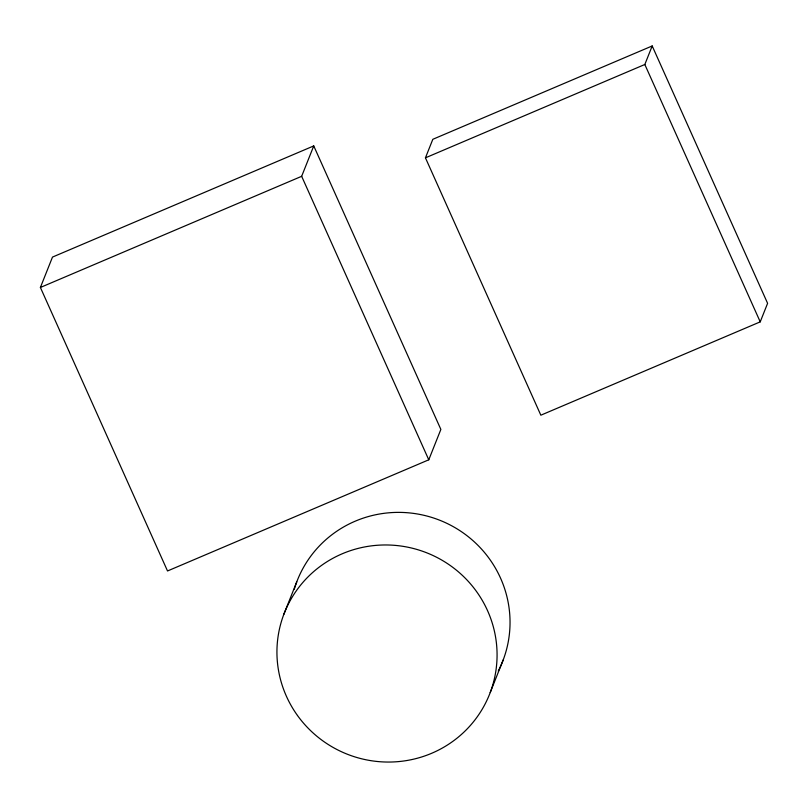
<?xml version="1.0" encoding="UTF-8"?>
<svg xmlns="http://www.w3.org/2000/svg" width="808" height="808" viewBox="0 0 808 808"><rect width="100%" height="100%" fill="white"/><g stroke="black" fill="none" stroke-linecap="round" stroke-linejoin="round"><path stroke-width="1.21" d="M40.4 287.466L52.49 257.085L313.746 145.915L440.865 429.422L428.775 459.803L167.519 570.973L40.4 287.466L301.657 176.306L313.746 145.915M425.442 157.833L432.825 139.299L652.197 45.955L767.6 303.323L760.227 321.857L540.845 415.201L425.442 157.833L644.824 64.489L652.197 45.955M283.79 614.454L296.758 581.871M490.214 692.557L503.182 659.974M644.824 64.489L760.227 321.857M301.657 176.306L428.775 459.803M294.294 589.194A110.353 108.252 21.7 0 1 440.31 520.463A110.353 108.252 21.7 0 1 498.253 671.064M297.485 715.494A110.353 108.252 21.7 0 0 487.224 699.688A110.353 108.252 21.7 0 0 376.296 545.35A110.353 108.252 21.7 0 0 297.485 715.494"/></g></svg>
